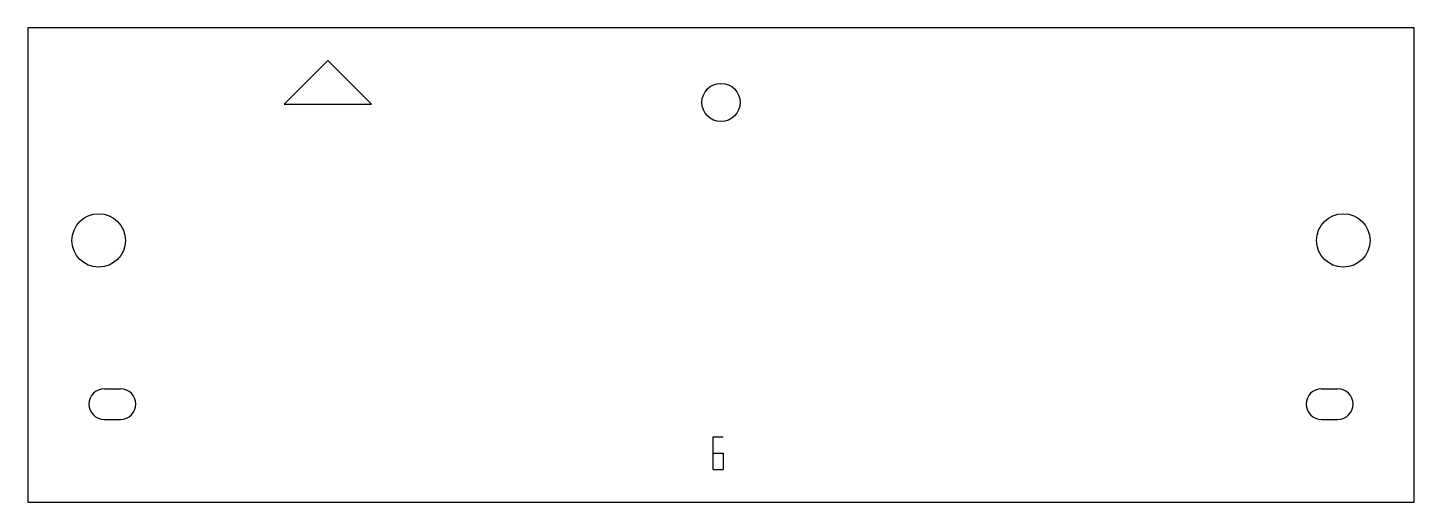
# Model space of a CAD drawing. Extents: x 0 to 127, y 0 to 44.
import ezdxf

# ---------------------------------------------------------------- set-up
doc = ezdxf.new("R2010")
doc.units = 0
doc.layers.add('CUT', color=1, linetype='CONTINUOUS')
doc.layers.add('SCORE', color=5, linetype='CONTINUOUS')

msp = doc.modelspace()

# ---------------------------------------------------------------- linework, layer by layer
at = {"layer": 'CUT'}
for p, q in [((127, 43.5), (0, 43.5)), ((0, 43.5), (0, 0)), ((127, 0), (127, 43.5)), ((27.5, 40.5), (23.5, 36.5)), ((31.5, 36.5), (27.5, 40.5)), ((23.5, 36.5), (31.5, 36.5)), ((7, 10.4), (8.5, 10.4)), ((118.5, 10.4), (120, 10.4)), ((7, 7.6), (8.5, 7.6)), ((118.5, 7.6), (120, 7.6)), ((0, 0), (127, 0))]:
    msp.add_line(p, q, dxfattribs=at)
for centre, radius in [((63.5, 36.65), 1.75), ((6.5, 24), 2.45), ((120.5, 24), 2.45)]:
    msp.add_circle(centre, radius, dxfattribs=at)
for centre, start, end in [((7, 9), 90, 270), ((8.5, 9), 270, 90), ((118.5, 9), 90, 270), ((120, 9), 270, 90)]:
    msp.add_arc(centre, 1.4, start, end, dxfattribs=at)
at = {"layer": 'SCORE'}
for p, q in [((62.7875, 6), (63.6875, 6)), ((62.7875, 4.5), (62.7875, 6)), ((62.7875, 4.5), (63.6875, 4.5)), ((62.7875, 3), (62.7875, 4.5)), ((63.6875, 4.5), (63.6875, 3)), ((62.7875, 3), (63.6875, 3))]:
    msp.add_line(p, q, dxfattribs=at)

doc.saveas('drawing.dxf')
